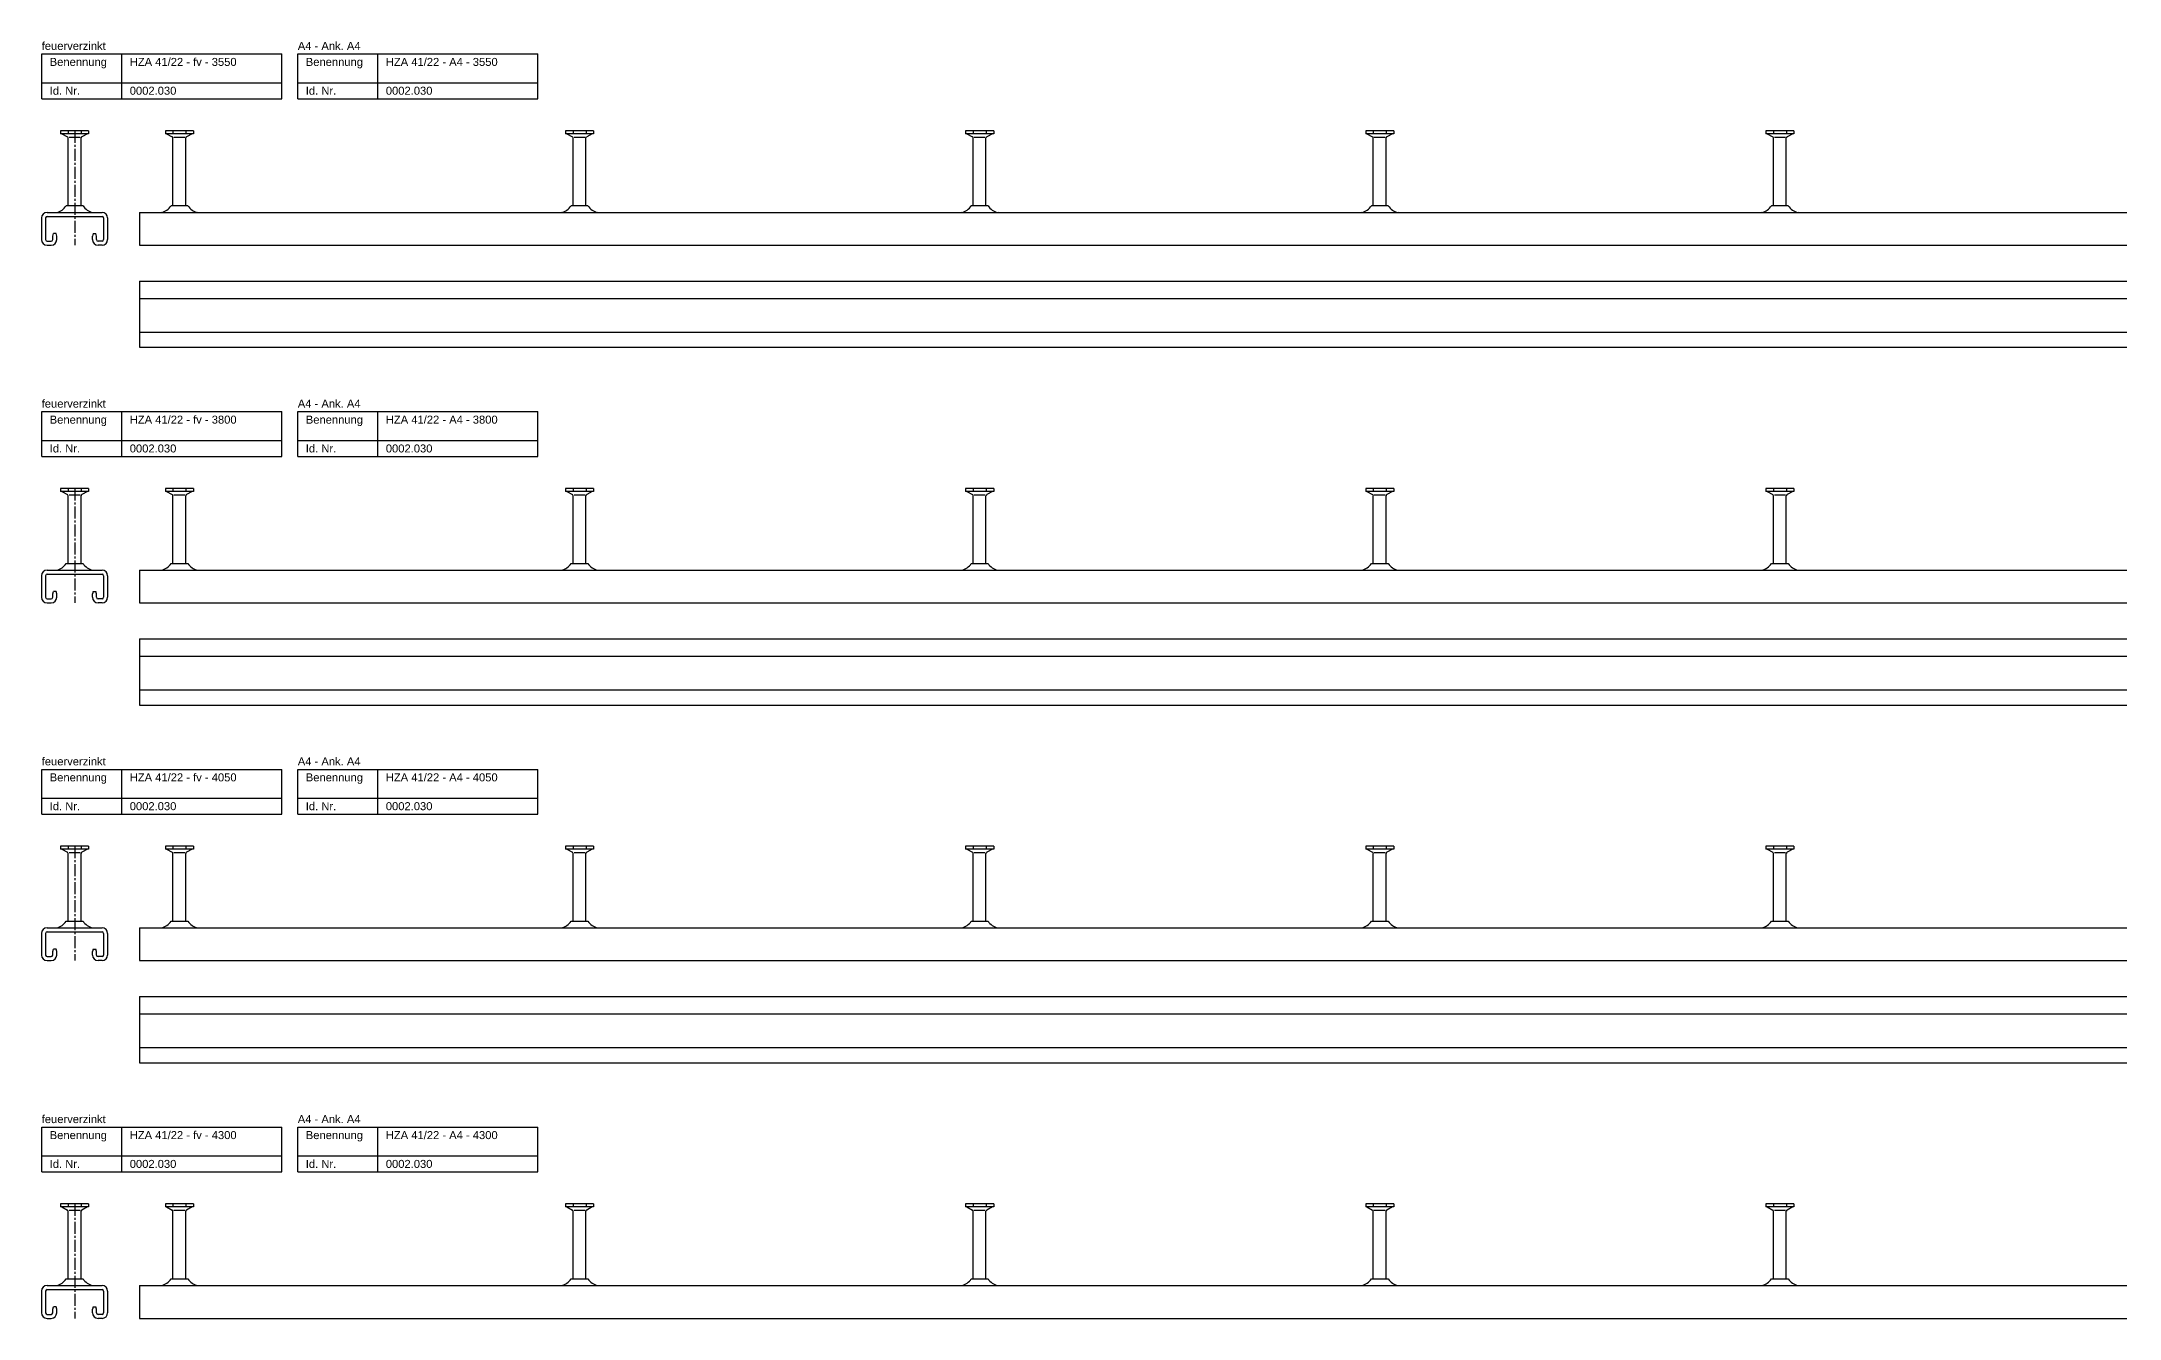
# Model space of a CAD drawing. Header units: millimetres. Extents: x -218 to 5913, y -3930 to 2743.
# Drawn here: x -218 to 1080, y -2301 to -1503 of the extents above; entities that cross this region are included whole.
import ezdxf

# ---------------------------------------------------------------- set-up
doc = ezdxf.new("R2010")
doc.units = ezdxf.units.MM
doc.header["$LTSCALE"] = 10
doc.linetypes.add('MITTE2', pattern=[1.125, 0.75, -0.125, 0.125, -0.125])
doc.layers.add('HALFEN', color=2, linetype='CONTINUOUS')
doc.styles.add('ARIAL50', font='ARIAL.TTF', dxfattribs={"height": 5})

msp = doc.modelspace()

# ---------------------------------------------------------------- linework, layer by layer
at = {"layer": 'HALFEN'}
for p, q in [((-217.8, -1511.2), (-67.8, -1511.2)), ((-217.8, -1539.2), (-217.8, -1511.2)), ((-167.8, -1539.2), (-167.8, -1511.2)), ((-67.8, -1539.2), (-67.8, -1511.2)), ((-57.8, -1511.2), (92.2, -1511.2)), ((-57.8, -1539.2), (-57.8, -1511.2)), ((-7.8, -1539.2), (-7.8, -1511.2)), ((92.2, -1539.2), (92.2, -1511.2)), ((-217.8, -1529.2), (-67.8, -1529.2)), ((-57.8, -1529.2), (92.2, -1529.2)), ((-217.8, -1539.2), (-67.8, -1539.2)), ((-57.8, -1539.2), (92.2, -1539.2)), ((-188.5, -1559.2), (-206, -1559.2)), ((-206, -1559.2), (-206, -1561.1)), ((-188.5, -1561.1), (-206, -1561.1)), ((-205.2, -1561.1), (-201.7, -1563)), ((-201.3, -1559.5), (-201.3, -1560.9)), ((-201.3, -1606), (-201.3, -1563.7)), ((-200.7, -1563.2), (-193.8, -1563.2)), ((-193.2, -1559.5), (-193.2, -1560.9)), ((-193.2, -1606), (-193.2, -1563.7)), ((-189.2, -1561.1), (-192.8, -1563)), ((-188.5, -1559.2), (-188.5, -1561.1)), ((-123, -1559.2), (-140.5, -1559.2)), ((-140.5, -1559.2), (-140.5, -1561.1)), ((-123, -1561.1), (-140.5, -1561.1)), ((-139.8, -1561.1), (-136.2, -1563)), ((-135.8, -1559.5), (-135.8, -1560.9)), ((-135.8, -1606), (-135.8, -1563.7)), ((-135.2, -1563.2), (-128.3, -1563.2)), ((-127.8, -1606), (-127.8, -1563.7)), ((-127.7, -1559.5), (-127.7, -1560.9)), ((-123.8, -1561.1), (-127.3, -1563)), ((-123, -1559.2), (-123, -1561.1)), ((127, -1559.2), (109.5, -1559.2)), ((109.5, -1559.2), (109.5, -1561.1)), ((127, -1561.1), (109.5, -1561.1)), ((110.2, -1561.1), (113.8, -1563)), ((114.2, -1559.5), (114.2, -1560.9)), ((114.2, -1606), (114.2, -1563.7)), ((114.8, -1563.2), (121.7, -1563.2)), ((122.2, -1606), (122.2, -1563.7)), ((122.3, -1559.5), (122.3, -1560.9)), ((126.2, -1561.1), (122.7, -1563)), ((127, -1559.2), (127, -1561.1)), ((377, -1559.2), (359.5, -1559.2)), ((359.5, -1559.2), (359.5, -1561.1)), ((377, -1561.1), (359.5, -1561.1)), ((360.2, -1561.1), (363.8, -1563)), ((364.2, -1559.5), (364.2, -1560.9)), ((364.2, -1606), (364.2, -1563.7)), ((364.8, -1563.2), (371.7, -1563.2)), ((372.2, -1606), (372.2, -1563.7)), ((372.3, -1559.5), (372.3, -1560.9)), ((376.2, -1561.1), (372.7, -1563)), ((377, -1559.2), (377, -1561.1)), ((627, -1559.2), (609.5, -1559.2)), ((609.5, -1559.2), (609.5, -1561.1)), ((627, -1561.1), (609.5, -1561.1)), ((610.2, -1561.1), (613.8, -1563)), ((614.2, -1559.5), (614.2, -1560.9)), ((614.2, -1606), (614.2, -1563.7)), ((614.8, -1563.2), (621.7, -1563.2)), ((622.2, -1606), (622.2, -1563.7)), ((622.3, -1559.5), (622.3, -1560.9)), ((626.2, -1561.1), (622.7, -1563)), ((627, -1559.2), (627, -1561.1)), ((859.5, -1559.2), (859.5, -1561.1)), ((877, -1559.2), (859.5, -1559.2)), ((877, -1561.1), (859.5, -1561.1)), ((860.2, -1561.1), (863.8, -1563)), ((864.2, -1559.5), (864.2, -1560.9)), ((864.2, -1606), (864.2, -1563.7)), ((864.8, -1563.2), (871.7, -1563.2)), ((872.2, -1606), (872.2, -1563.7)), ((872.3, -1559.5), (872.3, -1560.9)), ((876.3, -1561.1), (872.7, -1563)), ((877, -1559.2), (877, -1561.1)), ((-202.5, -1606), (-192, -1606)), ((-137, -1606), (-126.5, -1606)), ((113, -1606), (123.5, -1606)), ((363, -1606), (373.5, -1606)), ((613, -1606), (623.5, -1606)), ((863, -1606), (873.5, -1606)), ((-217.9, -1613.7), (-217.9, -1627.2)), ((-215.4, -1613.7), (-215.4, -1627.2)), ((-214.4, -1610.2), (-180.1, -1610.2)), ((-214.4, -1612.7), (-180.1, -1612.7)), ((-179.1, -1613.7), (-179.1, -1627.2)), ((-176.6, -1613.7), (-176.6, -1627.2)), ((-156.8, -1610.2), (3393.2, -1610.2)), ((-156.8, -1610.2), (-156.8, -1630.7)), ((-214.4, -1628.2), (-211.9, -1628.2)), ((-214.4, -1630.7), (-211.9, -1630.7)), ((-210.9, -1625), (-210.5, -1623.5)), ((-210.9, -1627.2), (-210.9, -1625)), ((-208.8, -1623.5), (-210.5, -1623.5)), ((-208.4, -1625), (-208.8, -1623.5)), ((-208.4, -1627.2), (-208.4, -1625)), ((-185.7, -1623.5), (-186.1, -1625)), ((-186.1, -1627.2), (-186.1, -1625)), ((-185.7, -1623.5), (-184, -1623.5)), ((-183.6, -1625), (-184, -1623.5)), ((-183.6, -1627.2), (-183.6, -1625)), ((-180.1, -1628.2), (-182.6, -1628.2)), ((-180.1, -1630.7), (-182.6, -1630.7)), ((-156.8, -1630.7), (3393.2, -1630.7)), ((-156.8, -1653.2), (3393.2, -1653.2)), ((-156.8, -1653.2), (-156.8, -1694.5)), ((-156.8, -1664), (3393.2, -1664)), ((-156.8, -1685), (3393.2, -1685)), ((-156.8, -1694.5), (3393.2, -1694.5)), ((-217.8, -1734.7), (-67.8, -1734.7)), ((-217.8, -1762.7), (-217.8, -1734.7)), ((-167.8, -1762.7), (-167.8, -1734.7)), ((-67.8, -1762.7), (-67.8, -1734.7)), ((-57.8, -1734.7), (92.2, -1734.7)), ((-57.8, -1762.7), (-57.8, -1734.7)), ((-7.8, -1762.7), (-7.8, -1734.7)), ((92.2, -1762.7), (92.2, -1734.7)), ((-217.8, -1752.7), (-67.8, -1752.7)), ((-217.8, -1762.7), (-67.8, -1762.7)), ((-57.8, -1752.7), (92.2, -1752.7)), ((-57.8, -1762.7), (92.2, -1762.7)), ((-188.5, -1782.7), (-206, -1782.7)), ((-206, -1782.7), (-206, -1784.6)), ((-188.5, -1784.6), (-206, -1784.6)), ((-205.2, -1784.6), (-201.7, -1786.5)), ((-201.3, -1783), (-201.3, -1784.4)), ((-201.3, -1829.5), (-201.3, -1787.2)), ((-200.7, -1786.7), (-193.8, -1786.7)), ((-193.2, -1783), (-193.2, -1784.4)), ((-193.2, -1829.5), (-193.2, -1787.2)), ((-189.2, -1784.6), (-192.8, -1786.5)), ((-188.5, -1782.7), (-188.5, -1784.6)), ((-123, -1782.7), (-140.5, -1782.7)), ((-140.5, -1782.7), (-140.5, -1784.6)), ((-123, -1784.6), (-140.5, -1784.6)), ((-139.8, -1784.6), (-136.2, -1786.5)), ((-135.8, -1783), (-135.8, -1784.4)), ((-135.8, -1829.5), (-135.8, -1787.2)), ((-135.2, -1786.7), (-128.3, -1786.7)), ((-127.8, -1829.5), (-127.8, -1787.2)), ((-127.7, -1783), (-127.7, -1784.4)), ((-123.8, -1784.6), (-127.3, -1786.5)), ((-123, -1782.7), (-123, -1784.6)), ((127, -1782.7), (109.5, -1782.7)), ((109.5, -1782.7), (109.5, -1784.6)), ((127, -1784.6), (109.5, -1784.6)), ((110.2, -1784.6), (113.8, -1786.5)), ((114.2, -1783), (114.2, -1784.4)), ((114.2, -1829.5), (114.2, -1787.2)), ((114.8, -1786.7), (121.7, -1786.7)), ((122.2, -1829.5), (122.2, -1787.2)), ((122.3, -1783), (122.3, -1784.4)), ((126.2, -1784.6), (122.7, -1786.5)), ((127, -1782.7), (127, -1784.6)), ((377, -1782.7), (359.5, -1782.7)), ((359.5, -1782.7), (359.5, -1784.6)), ((377, -1784.6), (359.5, -1784.6)), ((360.2, -1784.6), (363.8, -1786.5)), ((364.2, -1783), (364.2, -1784.4)), ((364.2, -1829.5), (364.2, -1787.2)), ((364.8, -1786.7), (371.7, -1786.7)), ((372.2, -1829.5), (372.2, -1787.2)), ((372.3, -1783), (372.3, -1784.4)), ((376.2, -1784.6), (372.7, -1786.5)), ((377, -1782.7), (377, -1784.6)), ((627, -1782.7), (609.5, -1782.7)), ((609.5, -1782.7), (609.5, -1784.6)), ((627, -1784.6), (609.5, -1784.6)), ((610.2, -1784.6), (613.8, -1786.5)), ((614.2, -1783), (614.2, -1784.4)), ((614.2, -1829.5), (614.2, -1787.2)), ((614.8, -1786.7), (621.7, -1786.7)), ((622.2, -1829.5), (622.2, -1787.2)), ((622.3, -1783), (622.3, -1784.4)), ((626.2, -1784.6), (622.7, -1786.5)), ((627, -1782.7), (627, -1784.6)), ((859.5, -1782.7), (859.5, -1784.6)), ((877, -1782.7), (859.5, -1782.7)), ((877, -1784.6), (859.5, -1784.6)), ((860.2, -1784.6), (863.8, -1786.5)), ((864.2, -1783), (864.2, -1784.4)), ((864.2, -1829.5), (864.2, -1787.2)), ((864.8, -1786.7), (871.7, -1786.7)), ((872.2, -1829.5), (872.2, -1787.2)), ((872.3, -1783), (872.3, -1784.4)), ((876.3, -1784.6), (872.7, -1786.5)), ((877, -1782.7), (877, -1784.6)), ((-202.5, -1829.5), (-192, -1829.5)), ((-137, -1829.5), (-126.5, -1829.5)), ((113, -1829.5), (123.5, -1829.5)), ((363, -1829.5), (373.5, -1829.5)), ((613, -1829.5), (623.5, -1829.5)), ((863, -1829.5), (873.5, -1829.5)), ((-217.9, -1837.2), (-217.9, -1850.7)), ((-215.4, -1837.2), (-215.4, -1850.7)), ((-214.4, -1833.7), (-180.1, -1833.7)), ((-214.4, -1836.2), (-180.1, -1836.2)), ((-179.1, -1837.2), (-179.1, -1850.7)), ((-176.6, -1837.2), (-176.6, -1850.7)), ((-156.8, -1833.7), (3643.2, -1833.7)), ((-156.8, -1833.7), (-156.8, -1854.2)), ((-214.4, -1851.7), (-211.9, -1851.7)), ((-214.4, -1854.2), (-211.9, -1854.2)), ((-210.9, -1848.5), (-210.5, -1847)), ((-210.9, -1850.7), (-210.9, -1848.5)), ((-208.8, -1847), (-210.5, -1847)), ((-208.4, -1848.5), (-208.8, -1847)), ((-208.4, -1850.7), (-208.4, -1848.5)), ((-185.7, -1847), (-186.1, -1848.5)), ((-186.1, -1850.7), (-186.1, -1848.5)), ((-185.7, -1847), (-184, -1847)), ((-183.6, -1848.5), (-184, -1847)), ((-183.6, -1850.7), (-183.6, -1848.5)), ((-180.1, -1851.7), (-182.6, -1851.7)), ((-180.1, -1854.2), (-182.6, -1854.2)), ((-156.8, -1854.2), (3643.2, -1854.2)), ((-156.8, -1876.7), (3643.2, -1876.7)), ((-156.8, -1876.7), (-156.8, -1918)), ((-156.8, -1887.5), (3643.2, -1887.5)), ((-156.8, -1908.5), (3643.2, -1908.5)), ((-156.8, -1918), (3643.2, -1918)), ((-217.8, -1958.2), (-67.8, -1958.2)), ((-217.8, -1986.2), (-217.8, -1958.2)), ((-167.8, -1986.2), (-167.8, -1958.2)), ((-67.8, -1986.2), (-67.8, -1958.2)), ((-57.8, -1958.2), (92.2, -1958.2)), ((-57.8, -1986.2), (-57.8, -1958.2)), ((-7.8, -1986.2), (-7.8, -1958.2)), ((92.2, -1986.2), (92.2, -1958.2)), ((-217.8, -1976.2), (-67.8, -1976.2)), ((-217.8, -1986.2), (-67.8, -1986.2)), ((-57.8, -1976.2), (92.2, -1976.2)), ((-57.8, -1986.2), (92.2, -1986.2)), ((-188.5, -2006.2), (-206, -2006.2)), ((-206, -2006.2), (-206, -2008.1)), ((-188.5, -2008.1), (-206, -2008.1)), ((-205.2, -2008.1), (-201.7, -2010)), ((-201.3, -2006.5), (-201.3, -2007.9)), ((-201.3, -2053), (-201.3, -2010.7)), ((-200.7, -2010.2), (-193.8, -2010.2)), ((-193.2, -2006.5), (-193.2, -2007.9)), ((-193.2, -2053), (-193.2, -2010.7)), ((-189.2, -2008.1), (-192.8, -2010)), ((-188.5, -2006.2), (-188.5, -2008.1)), ((-123, -2006.2), (-140.5, -2006.2)), ((-140.5, -2006.2), (-140.5, -2008.1)), ((-123, -2008.1), (-140.5, -2008.1)), ((-139.8, -2008.1), (-136.2, -2010)), ((-135.8, -2006.5), (-135.8, -2007.9)), ((-135.8, -2053), (-135.8, -2010.7)), ((-135.2, -2010.2), (-128.3, -2010.2)), ((-127.8, -2053), (-127.8, -2010.7)), ((-127.7, -2006.5), (-127.7, -2007.9)), ((-123.8, -2008.1), (-127.3, -2010)), ((-123, -2006.2), (-123, -2008.1)), ((127, -2006.2), (109.5, -2006.2)), ((109.5, -2006.2), (109.5, -2008.1)), ((127, -2008.1), (109.5, -2008.1)), ((110.2, -2008.1), (113.8, -2010)), ((114.2, -2006.5), (114.2, -2007.9)), ((114.2, -2053), (114.2, -2010.7)), ((114.8, -2010.2), (121.7, -2010.2)), ((122.2, -2053), (122.2, -2010.7)), ((122.3, -2006.5), (122.3, -2007.9)), ((126.2, -2008.1), (122.7, -2010)), ((127, -2006.2), (127, -2008.1)), ((377, -2006.2), (359.5, -2006.2)), ((359.5, -2006.2), (359.5, -2008.1)), ((377, -2008.1), (359.5, -2008.1)), ((360.2, -2008.1), (363.8, -2010)), ((364.2, -2006.5), (364.2, -2007.9)), ((364.2, -2053), (364.2, -2010.7)), ((364.8, -2010.2), (371.7, -2010.2)), ((372.2, -2053), (372.2, -2010.7)), ((372.3, -2006.5), (372.3, -2007.9)), ((376.2, -2008.1), (372.7, -2010)), ((377, -2006.2), (377, -2008.1)), ((627, -2006.2), (609.5, -2006.2)), ((609.5, -2006.2), (609.5, -2008.1)), ((627, -2008.1), (609.5, -2008.1)), ((610.2, -2008.1), (613.8, -2010)), ((614.2, -2006.5), (614.2, -2007.9)), ((614.2, -2053), (614.2, -2010.7)), ((614.8, -2010.2), (621.7, -2010.2)), ((622.2, -2053), (622.2, -2010.7)), ((622.3, -2006.5), (622.3, -2007.9)), ((626.2, -2008.1), (622.7, -2010)), ((627, -2006.2), (627, -2008.1)), ((859.5, -2006.2), (859.5, -2008.1)), ((877, -2006.2), (859.5, -2006.2)), ((877, -2008.1), (859.5, -2008.1)), ((860.2, -2008.1), (863.8, -2010)), ((864.2, -2006.5), (864.2, -2007.9)), ((864.2, -2053), (864.2, -2010.7)), ((864.8, -2010.2), (871.7, -2010.2)), ((872.2, -2053), (872.2, -2010.7)), ((872.3, -2006.5), (872.3, -2007.9)), ((876.3, -2008.1), (872.7, -2010)), ((877, -2006.2), (877, -2008.1)), ((-217.9, -2060.7), (-217.9, -2074.2)), ((-215.4, -2060.7), (-215.4, -2074.2)), ((-214.4, -2057.2), (-180.1, -2057.2)), ((-214.4, -2059.7), (-180.1, -2059.7)), ((-202.5, -2053), (-192, -2053)), ((-179.1, -2060.7), (-179.1, -2074.2)), ((-176.6, -2060.7), (-176.6, -2074.2)), ((-156.8, -2057.2), (3893.2, -2057.2)), ((-156.8, -2057.2), (-156.8, -2077.7)), ((-137, -2053), (-126.5, -2053)), ((113, -2053), (123.5, -2053)), ((363, -2053), (373.5, -2053)), ((613, -2053), (623.5, -2053)), ((863, -2053), (873.5, -2053)), ((-214.4, -2075.2), (-211.9, -2075.2)), ((-210.9, -2072), (-210.5, -2070.5)), ((-210.9, -2074.2), (-210.9, -2072)), ((-208.8, -2070.5), (-210.5, -2070.5)), ((-208.4, -2072), (-208.8, -2070.5)), ((-208.4, -2074.2), (-208.4, -2072)), ((-185.7, -2070.5), (-186.1, -2072)), ((-186.1, -2074.2), (-186.1, -2072)), ((-185.7, -2070.5), (-184, -2070.5)), ((-183.6, -2072), (-184, -2070.5)), ((-183.6, -2074.2), (-183.6, -2072)), ((-180.1, -2075.2), (-182.6, -2075.2)), ((-214.4, -2077.7), (-211.9, -2077.7)), ((-180.1, -2077.7), (-182.6, -2077.7)), ((-156.8, -2077.7), (3893.2, -2077.7)), ((-156.8, -2100.2), (3893.2, -2100.2)), ((-156.8, -2100.2), (-156.8, -2141.6)), ((-156.8, -2111), (3893.2, -2111)), ((-156.8, -2132), (3893.2, -2132)), ((-156.8, -2141.6), (3893.2, -2141.6)), ((-217.8, -2181.7), (-67.8, -2181.7)), ((-217.8, -2209.7), (-217.8, -2181.7)), ((-167.8, -2209.7), (-167.8, -2181.7)), ((-67.8, -2209.7), (-67.8, -2181.7)), ((-57.8, -2181.7), (92.2, -2181.7)), ((-57.8, -2209.7), (-57.8, -2181.7)), ((-7.8, -2209.7), (-7.8, -2181.7)), ((92.2, -2209.7), (92.2, -2181.7)), ((-217.8, -2199.7), (-67.8, -2199.7)), ((-57.8, -2199.7), (92.2, -2199.7)), ((-217.8, -2209.7), (-67.8, -2209.7)), ((-57.8, -2209.7), (92.2, -2209.7)), ((-188.5, -2229.7), (-206, -2229.7)), ((-206, -2229.7), (-206, -2231.6)), ((-188.5, -2231.6), (-206, -2231.6)), ((-205.2, -2231.6), (-201.7, -2233.5)), ((-201.3, -2230), (-201.3, -2231.4)), ((-193.2, -2230), (-193.2, -2231.4)), ((-189.2, -2231.6), (-192.8, -2233.5)), ((-188.5, -2229.7), (-188.5, -2231.6)), ((-123, -2229.7), (-140.5, -2229.7)), ((-140.5, -2229.7), (-140.5, -2231.6)), ((-123, -2231.6), (-140.5, -2231.6)), ((-139.8, -2231.6), (-136.2, -2233.5)), ((-135.8, -2230), (-135.8, -2231.4)), ((-127.7, -2230), (-127.7, -2231.4)), ((-123.8, -2231.6), (-127.3, -2233.5)), ((-123, -2229.7), (-123, -2231.6)), ((127, -2229.7), (109.5, -2229.7)), ((109.5, -2229.7), (109.5, -2231.6)), ((127, -2231.6), (109.5, -2231.6)), ((110.2, -2231.6), (113.8, -2233.5)), ((114.2, -2230), (114.2, -2231.4)), ((122.3, -2230), (122.3, -2231.4)), ((126.2, -2231.6), (122.7, -2233.5)), ((127, -2229.7), (127, -2231.6)), ((377, -2229.7), (359.5, -2229.7)), ((359.5, -2229.7), (359.5, -2231.6)), ((377, -2231.6), (359.5, -2231.6)), ((360.2, -2231.6), (363.8, -2233.5)), ((364.2, -2230), (364.2, -2231.4)), ((372.3, -2230), (372.3, -2231.4)), ((376.2, -2231.6), (372.7, -2233.5)), ((377, -2229.7), (377, -2231.6)), ((627, -2229.7), (609.5, -2229.7)), ((609.5, -2229.7), (609.5, -2231.6)), ((627, -2231.6), (609.5, -2231.6)), ((610.2, -2231.6), (613.8, -2233.5)), ((614.2, -2230), (614.2, -2231.4)), ((622.3, -2230), (622.3, -2231.4)), ((626.2, -2231.6), (622.7, -2233.5)), ((627, -2229.7), (627, -2231.6)), ((859.5, -2229.7), (859.5, -2231.6)), ((877, -2229.7), (859.5, -2229.7)), ((877, -2231.6), (859.5, -2231.6)), ((860.2, -2231.6), (863.8, -2233.5)), ((864.2, -2230), (864.2, -2231.4)), ((872.3, -2230), (872.3, -2231.4)), ((876.3, -2231.6), (872.7, -2233.5)), ((877, -2229.7), (877, -2231.6)), ((-201.3, -2276.5), (-201.3, -2234.2)), ((-200.7, -2233.7), (-193.8, -2233.7)), ((-193.2, -2276.5), (-193.2, -2234.2)), ((-135.8, -2276.5), (-135.8, -2234.2)), ((-135.2, -2233.7), (-128.3, -2233.7)), ((-127.8, -2276.5), (-127.8, -2234.2)), ((114.2, -2276.5), (114.2, -2234.2)), ((114.8, -2233.7), (121.7, -2233.7)), ((122.2, -2276.5), (122.2, -2234.2)), ((364.2, -2276.5), (364.2, -2234.2)), ((364.8, -2233.7), (371.7, -2233.7)), ((372.2, -2276.5), (372.2, -2234.2)), ((614.2, -2276.5), (614.2, -2234.2)), ((614.8, -2233.7), (621.7, -2233.7)), ((622.2, -2276.5), (622.2, -2234.2)), ((864.2, -2276.5), (864.2, -2234.2)), ((864.8, -2233.7), (871.7, -2233.7)), ((872.2, -2276.5), (872.2, -2234.2)), ((-217.9, -2284.2), (-217.9, -2297.7)), ((-215.4, -2284.2), (-215.4, -2297.7)), ((-214.4, -2280.7), (-180.1, -2280.7)), ((-214.4, -2283.2), (-180.1, -2283.2)), ((-202.5, -2276.5), (-192, -2276.5)), ((-179.1, -2284.2), (-179.1, -2297.7)), ((-176.6, -2284.2), (-176.6, -2297.7)), ((-156.8, -2280.7), (4143.2, -2280.7)), ((-156.8, -2280.7), (-156.8, -2301.2)), ((-137, -2276.5), (-126.5, -2276.5)), ((113, -2276.5), (123.5, -2276.5)), ((363, -2276.5), (373.5, -2276.5)), ((613, -2276.5), (623.5, -2276.5)), ((863, -2276.5), (873.5, -2276.5)), ((-210.9, -2295.5), (-210.5, -2294)), ((-210.9, -2297.7), (-210.9, -2295.5)), ((-208.8, -2294), (-210.5, -2294)), ((-208.4, -2295.5), (-208.8, -2294)), ((-208.4, -2297.7), (-208.4, -2295.5)), ((-185.7, -2294), (-186.1, -2295.5)), ((-186.1, -2297.7), (-186.1, -2295.5)), ((-185.7, -2294), (-184, -2294)), ((-183.6, -2295.5), (-184, -2294)), ((-183.6, -2297.7), (-183.6, -2295.5)), ((-214.4, -2298.7), (-211.9, -2298.7)), ((-214.4, -2301.2), (-211.9, -2301.2)), ((-180.1, -2298.7), (-182.6, -2298.7)), ((-180.1, -2301.2), (-182.6, -2301.2)), ((-156.8, -2301.2), (4143.2, -2301.2))]:
    msp.add_line(p, q, dxfattribs=at)
at = {"layer": 'HALFEN', "color": 1, "linetype": 'MITTE2'}
for p, q in [((-197.2, -1559.2), (-197.2, -1630.7)), ((-197.2, -1782.7), (-197.2, -1854.2)), ((-197.2, -2006.2), (-197.2, -2077.7)), ((-197.2, -2229.7), (-197.2, -2301.2))]:
    msp.add_line(p, q, dxfattribs=at)
at = {"layer": 'HALFEN'}
for centre, radius, start, end in [((-202.1, -1563.7), 0.8, 0, 62.3005), ((-192.4, -1563.7), 0.8, 117.6995, 180), ((-136.6, -1563.7), 0.8, 0, 62.3005), ((-127, -1563.7), 0.8, 117.6995, 180), ((113.4, -1563.7), 0.8, 0, 62.3005), ((123, -1563.7), 0.8, 117.6995, 180), ((363.4, -1563.7), 0.8, 0, 62.3005), ((373.1, -1563.7), 0.8, 117.6995, 180), ((613.5, -1563.7), 0.8, 0, 62.3005), ((623, -1563.7), 0.8, 117.6995, 180), ((863.4, -1563.7), 0.8, 0, 62.3005), ((873.1, -1563.7), 0.8, 117.6995, 180), ((-210.8, -1600.5), 10, 283.1804, 326.0185), ((-183.7, -1600.5), 10, 213.9815, 256.8196), ((-145.3, -1600.5), 10, 283.1804, 326.0185), ((-118.2, -1600.5), 10, 213.9815, 256.8196), ((104.7, -1600.5), 10, 283.1804, 326.0185), ((131.8, -1600.5), 10, 213.9815, 256.8196), ((354.7, -1600.5), 10, 283.1804, 326.0185), ((381.8, -1600.5), 10, 213.9815, 256.8196), ((604.7, -1600.5), 10, 283.1804, 326.0185), ((631.8, -1600.5), 10, 213.9815, 256.8196), ((854.7, -1600.5), 10, 283.1804, 326.0185), ((881.8, -1600.5), 10, 213.9815, 256.8196), ((-214.4, -1613.7), 3.5, 90, 180), ((-214.4, -1613.7), 1, 90, 180), ((-180.1, -1613.7), 3.5, 0, 90), ((-180.1, -1613.7), 1, 0, 90), ((-143.5, -1608.2), 2, 270, 283.1804), ((-120, -1608.2), 2, 256.8196, 270), ((106.5, -1608.2), 2, 270, 283.1804), ((130, -1608.2), 2, 256.8196, 270), ((356.5, -1608.2), 2, 270, 283.1804), ((380, -1608.2), 2, 256.8196, 270), ((606.5, -1608.2), 2, 270, 283.1804), ((630, -1608.2), 2, 256.8196, 270), ((856.5, -1608.2), 2, 270, 283.1804), ((880, -1608.2), 2, 256.8196, 270), ((-214.4, -1627.2), 3.5, 180, 270), ((-214.4, -1627.2), 1, 180, 270), ((-211.9, -1627.2), 1, 270, 0), ((-211.9, -1627.2), 3.5, 270, 0), ((-182.6, -1627.2), 3.5, 180, 270), ((-182.6, -1627.2), 1, 180, 270), ((-180.1, -1627.2), 1, 270, 0), ((-180.1, -1627.2), 3.5, 270, 0), ((-202.1, -1787.2), 0.8, 0, 62.3005), ((-192.4, -1787.2), 0.8, 117.6995, 180), ((-136.6, -1787.2), 0.8, 0, 62.3005), ((-127, -1787.2), 0.8, 117.6995, 180), ((113.4, -1787.2), 0.8, 0, 62.3005), ((123, -1787.2), 0.8, 117.6995, 180), ((363.4, -1787.2), 0.8, 0, 62.3005), ((373.1, -1787.2), 0.8, 117.6995, 180), ((613.5, -1787.2), 0.8, 0, 62.3005), ((623, -1787.2), 0.8, 117.6995, 180), ((863.4, -1787.2), 0.8, 0, 62.3005), ((873.1, -1787.2), 0.8, 117.6995, 180), ((-210.8, -1824), 10, 283.1804, 326.0185), ((-183.7, -1824), 10, 213.9815, 256.8196), ((-145.3, -1824), 10, 283.1804, 326.0185), ((-118.2, -1824), 10, 213.9815, 256.8196), ((104.7, -1824), 10, 283.1804, 326.0185), ((131.8, -1824), 10, 213.9815, 256.8196), ((354.7, -1824), 10, 283.1804, 326.0185), ((381.8, -1824), 10, 213.9815, 256.8196), ((604.7, -1824), 10, 283.1804, 326.0185), ((631.8, -1824), 10, 213.9815, 256.8196), ((854.7, -1824), 10, 283.1804, 326.0185), ((881.8, -1824), 10, 213.9815, 256.8196), ((-214.4, -1837.2), 3.5, 90, 180), ((-214.4, -1837.2), 1, 90, 180), ((-180.1, -1837.2), 3.5, 0, 90), ((-180.1, -1837.2), 1, 0, 90), ((-143.5, -1831.7), 2, 270, 283.1804), ((-120, -1831.7), 2, 256.8196, 270), ((106.5, -1831.7), 2, 270, 283.1804), ((130, -1831.7), 2, 256.8196, 270), ((356.5, -1831.7), 2, 270, 283.1804), ((380, -1831.7), 2, 256.8196, 270), ((606.5, -1831.7), 2, 270, 283.1804), ((630, -1831.7), 2, 256.8196, 270), ((856.5, -1831.7), 2, 270, 283.1804), ((880, -1831.7), 2, 256.8196, 270), ((-214.4, -1850.7), 3.5, 180, 270), ((-214.4, -1850.7), 1, 180, 270), ((-211.9, -1850.7), 1, 270, 0), ((-211.9, -1850.7), 3.5, 270, 0), ((-182.6, -1850.7), 3.5, 180, 270), ((-182.6, -1850.7), 1, 180, 270), ((-180.1, -1850.7), 1, 270, 0), ((-180.1, -1850.7), 3.5, 270, 0), ((-202.1, -2010.7), 0.8, 0, 62.3005), ((-192.4, -2010.7), 0.8, 117.6995, 180), ((-136.6, -2010.7), 0.8, 0, 62.3005), ((-127, -2010.7), 0.8, 117.6995, 180), ((113.4, -2010.7), 0.8, 0, 62.3005), ((123, -2010.7), 0.8, 117.6995, 180), ((363.4, -2010.7), 0.8, 0, 62.3005), ((373.1, -2010.7), 0.8, 117.6995, 180), ((613.5, -2010.7), 0.8, 0, 62.3005), ((623, -2010.7), 0.8, 117.6995, 180), ((863.4, -2010.7), 0.8, 0, 62.3005), ((873.1, -2010.7), 0.8, 117.6995, 180), ((-214.4, -2060.7), 3.5, 90, 180), ((-214.4, -2060.7), 1, 90, 180), ((-210.8, -2047.5), 10, 283.1804, 326.0185), ((-183.7, -2047.5), 10, 213.9815, 256.8196), ((-180.1, -2060.7), 3.5, 0, 90), ((-180.1, -2060.7), 1, 0, 90), ((-143.5, -2055.2), 2, 270, 283.1804), ((-145.3, -2047.5), 10, 283.1804, 326.0185), ((-118.2, -2047.5), 10, 213.9815, 256.8196), ((-120, -2055.2), 2, 256.8196, 270), ((106.5, -2055.2), 2, 270, 283.1804), ((104.7, -2047.5), 10, 283.1804, 326.0185), ((131.8, -2047.5), 10, 213.9815, 256.8196), ((130, -2055.2), 2, 256.8196, 270), ((356.5, -2055.2), 2, 270, 283.1804), ((354.7, -2047.5), 10, 283.1804, 326.0185), ((381.8, -2047.5), 10, 213.9815, 256.8196), ((380, -2055.2), 2, 256.8196, 270), ((606.5, -2055.2), 2, 270, 283.1804), ((604.7, -2047.5), 10, 283.1804, 326.0185), ((631.8, -2047.5), 10, 213.9815, 256.8196), ((630, -2055.2), 2, 256.8196, 270), ((856.5, -2055.2), 2, 270, 283.1804), ((854.7, -2047.5), 10, 283.1804, 326.0185), ((881.8, -2047.5), 10, 213.9815, 256.8196), ((880, -2055.2), 2, 256.8196, 270), ((-214.4, -2074.2), 3.5, 180, 270), ((-214.4, -2074.2), 1, 180, 270), ((-211.9, -2074.2), 1, 270, 0), ((-211.9, -2074.2), 3.5, 270, 0), ((-182.6, -2074.2), 3.5, 180, 270), ((-182.6, -2074.2), 1, 180, 270), ((-180.1, -2074.2), 1, 270, 0), ((-180.1, -2074.2), 3.5, 270, 0), ((-202.1, -2234.2), 0.8, 0, 62.3005), ((-192.4, -2234.2), 0.8, 117.6995, 180), ((-136.6, -2234.2), 0.8, 0, 62.3005), ((-127, -2234.2), 0.8, 117.6995, 180), ((113.4, -2234.2), 0.8, 0, 62.3005), ((123, -2234.2), 0.8, 117.6995, 180), ((363.4, -2234.2), 0.8, 0, 62.3005), ((373.1, -2234.2), 0.8, 117.6995, 180), ((613.5, -2234.2), 0.8, 0, 62.3005), ((623, -2234.2), 0.8, 117.6995, 180), ((863.4, -2234.2), 0.8, 0, 62.3005), ((873.1, -2234.2), 0.8, 117.6995, 180), ((-214.4, -2284.2), 3.5, 90, 180), ((-214.4, -2284.2), 1, 90, 180), ((-210.8, -2271), 10, 283.1804, 326.0185), ((-183.7, -2271), 10, 213.9815, 256.8196), ((-180.1, -2284.2), 3.5, 0, 90), ((-180.1, -2284.2), 1, 0, 90), ((-143.5, -2278.7), 2, 270, 283.1804), ((-145.3, -2271), 10, 283.1804, 326.0185), ((-118.2, -2271), 10, 213.9815, 256.8196), ((-120, -2278.7), 2, 256.8196, 270), ((106.5, -2278.7), 2, 270, 283.1804), ((104.7, -2271), 10, 283.1804, 326.0185), ((131.8, -2271), 10, 213.9815, 256.8196), ((130, -2278.7), 2, 256.8196, 270), ((356.5, -2278.7), 2, 270, 283.1804), ((354.7, -2271), 10, 283.1804, 326.0185), ((381.8, -2271), 10, 213.9815, 256.8196), ((380, -2278.7), 2, 256.8196, 270), ((606.5, -2278.7), 2, 270, 283.1804), ((604.7, -2271), 10, 283.1804, 326.0185), ((631.8, -2271), 10, 213.9815, 256.8196), ((630, -2278.7), 2, 256.8196, 270), ((856.5, -2278.7), 2, 270, 283.1804), ((854.7, -2271), 10, 283.1804, 326.0185), ((881.8, -2271), 10, 213.9815, 256.8196), ((880, -2278.7), 2, 256.8196, 270), ((-214.4, -2297.7), 3.5, 180, 270), ((-214.4, -2297.7), 1, 180, 270), ((-211.9, -2297.7), 1, 270, 0), ((-211.9, -2297.7), 3.5, 270, 0), ((-182.6, -2297.7), 3.5, 180, 270), ((-182.6, -2297.7), 1, 180, 270), ((-180.1, -2297.7), 1, 270, 0), ((-180.1, -2297.7), 3.5, 270, 0)]:
    msp.add_arc(centre, radius, start, end, dxfattribs=at)

# ---------------------------------------------------------------- texts
at = {"layer": 'HALFEN', "style": 'ARIAL50'}
for s, p in [('feuerverzinkt', (-217.8, -1508.7)), ('A4 - Ank. A4', (-57.8, -1508.7)), ('Benennung', (-212.8, -1518.7)), ('HZA 41/22 - fv - 3550', (-162.8, -1518.7)), ('Benennung', (-52.8, -1518.7)), ('HZA 41/22 - A4 - 3550', (-2.8, -1518.7)), ('Id. Nr.', (-212.8, -1536.7)), ('0002.030', (-162.8, -1536.7)), ('Id. Nr.', (-52.8, -1536.7)), ('0002.030', (-2.8, -1536.7)), ('feuerverzinkt', (-217.8, -1732.2)), ('Benennung', (-212.8, -1742.2)), ('HZA 41/22 - fv - 3800', (-162.8, -1742.2)), ('A4 - Ank. A4', (-57.8, -1732.2)), ('Benennung', (-52.8, -1742.2)), ('HZA 41/22 - A4 - 3800', (-2.8, -1742.2)), ('Id. Nr.', (-212.8, -1760.2)), ('0002.030', (-162.8, -1760.2)), ('Id. Nr.', (-52.8, -1760.2)), ('0002.030', (-2.8, -1760.2)), ('feuerverzinkt', (-217.8, -1955.7)), ('A4 - Ank. A4', (-57.8, -1955.7)), ('Benennung', (-212.8, -1965.7)), ('HZA 41/22 - fv - 4050', (-162.8, -1965.7)), ('Benennung', (-52.8, -1965.7)), ('HZA 41/22 - A4 - 4050', (-2.8, -1965.7)), ('Id. Nr.', (-212.8, -1983.7)), ('0002.030', (-162.8, -1983.7)), ('Id. Nr.', (-52.8, -1983.7)), ('0002.030', (-2.8, -1983.7)), ('feuerverzinkt', (-217.8, -2179.2)), ('A4 - Ank. A4', (-57.8, -2179.2)), ('Benennung', (-212.8, -2189.2)), ('HZA 41/22 - fv - 4300', (-162.8, -2189.2)), ('Benennung', (-52.8, -2189.2)), ('HZA 41/22 - A4 - 4300', (-2.8, -2189.2)), ('Id. Nr.', (-212.8, -2207.2)), ('0002.030', (-162.8, -2207.2)), ('Id. Nr.', (-52.8, -2207.2)), ('0002.030', (-2.8, -2207.2))]:
    msp.add_text(s, height=5, dxfattribs=at).set_placement(p)

doc.saveas('drawing.dxf')
